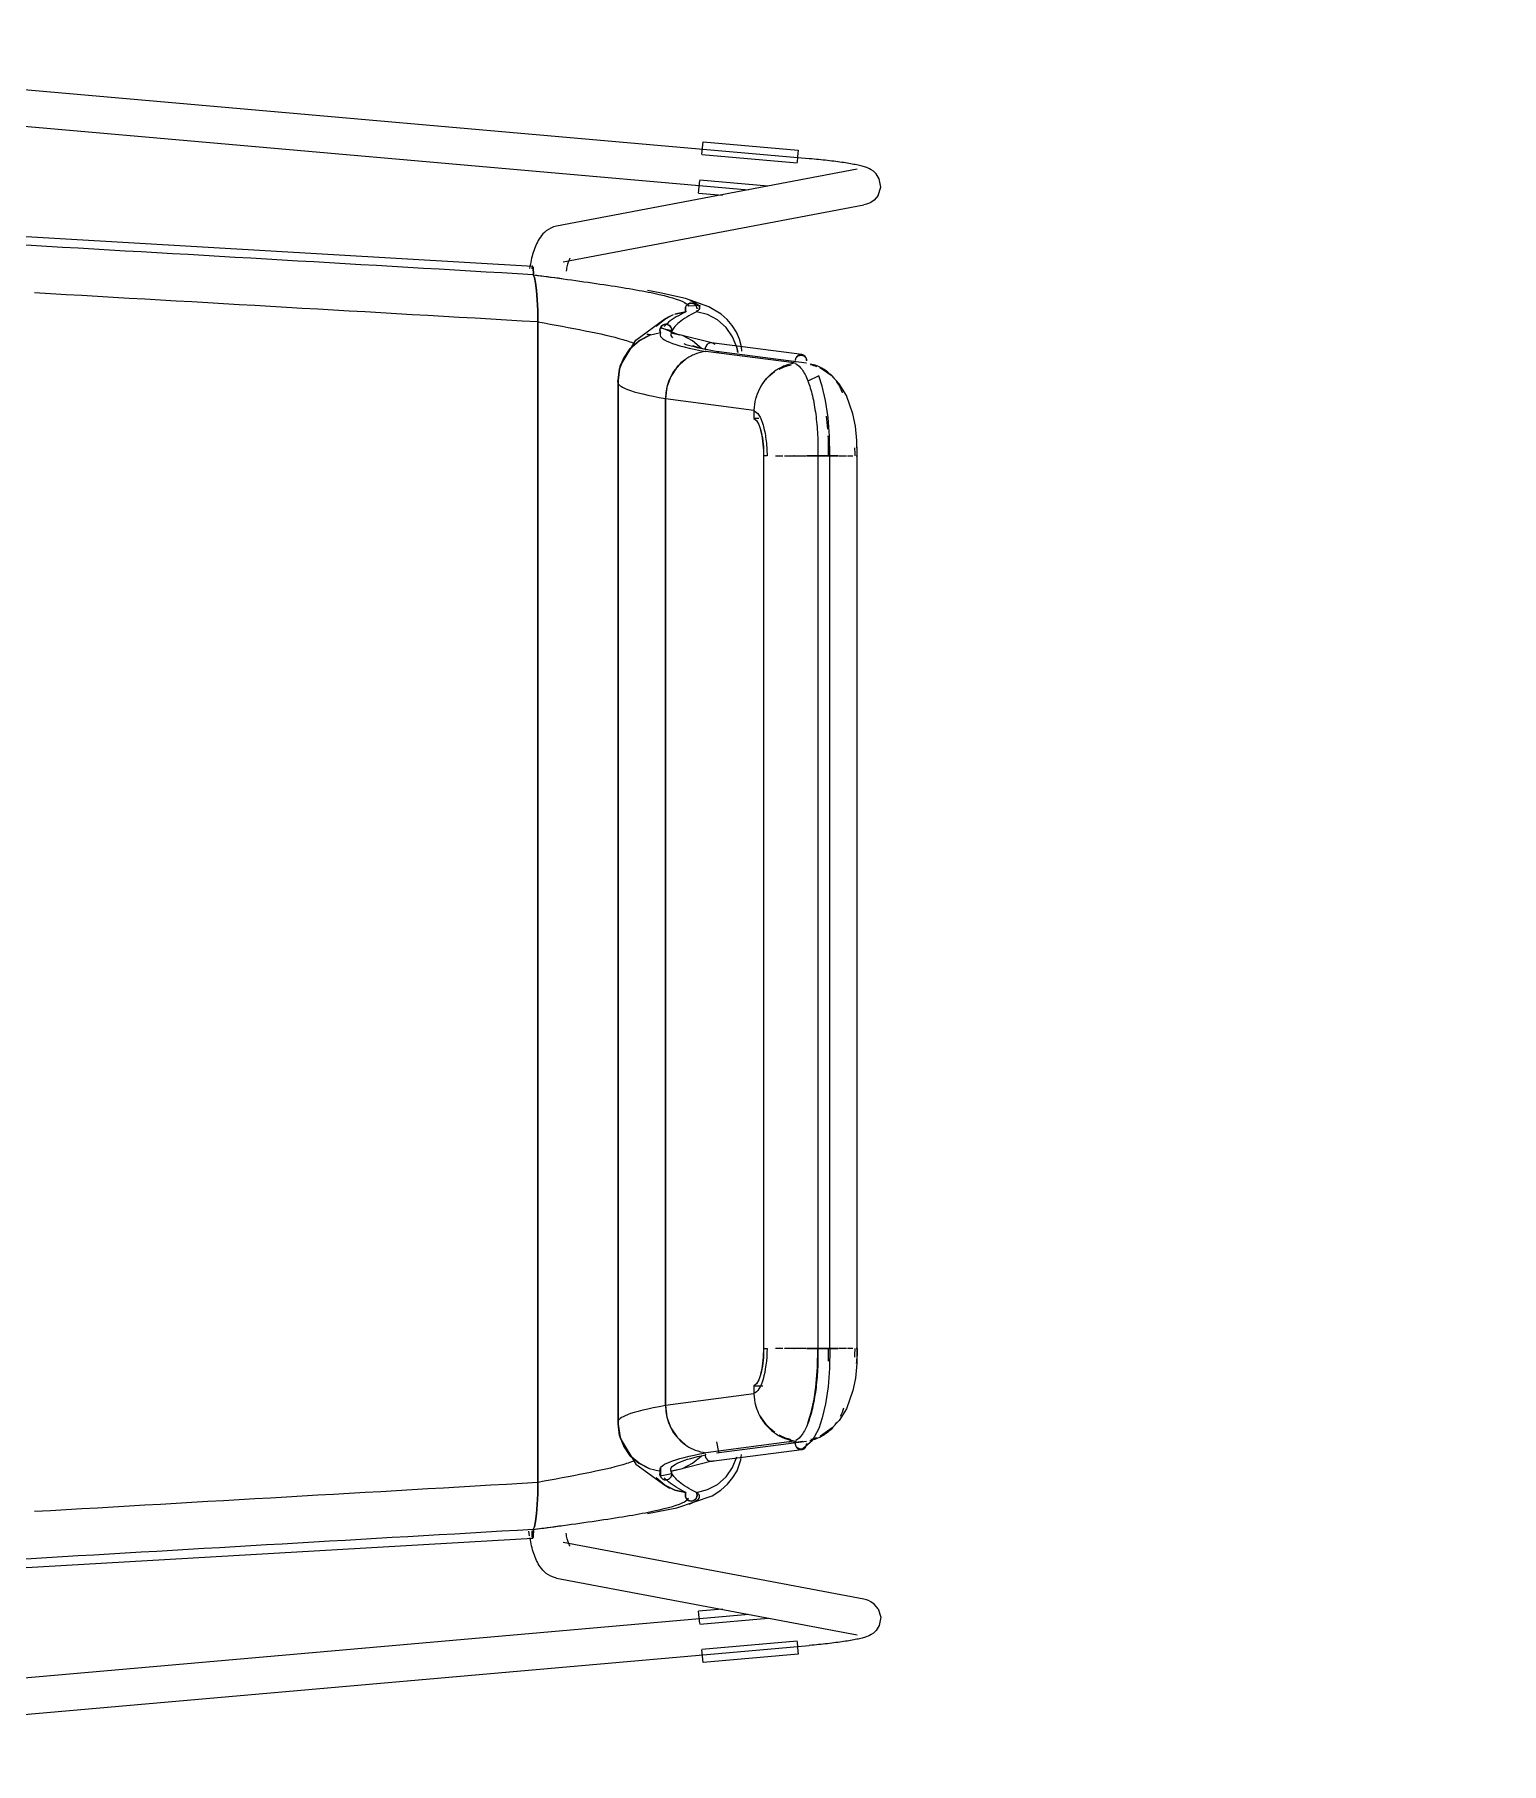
# Model space of a CAD drawing. Header units: millimetres. Extents: x 155927 to 326028, y -36033 to 97293.
# Drawn here: x 218418 to 218903, y 12021 to 12592 of the extents above; entities that cross this region are included whole.
import ezdxf

# ---------------------------------------------------------------- set-up
doc = ezdxf.new("R2010")
doc.units = ezdxf.units.MM
doc.header["$MEASUREMENT"] = 0
doc.layers.add('A-DOOR', color=4, linetype='CONTINUOUS', lineweight=9)
doc.layers.add('I-FURN', color=8, linetype='CONTINUOUS', lineweight=9)

msp = doc.modelspace()

# ---------------------------------------------------------------- linework, layer by layer
at = {"layer": 'A-DOOR'}
msp.add_arc((219907.33, 13505.61), 1010, 180, 270, dxfattribs=at)
at = {"layer": 'I-FURN'}
for p, q in [((218673.89, 12550.76), (218230.57, 12589.71)), ((218229.52, 12577.75), (218653.86, 12540.47)), ((218638.51, 12552.23), (218638.69, 12554.29)), ((218638.69, 12554.29), (218638.87, 12556.33)), ((218638.87, 12556.33), (218670.28, 12553.57)), ((218638.5, 12552.1), (218669.91, 12549.34)), ((218670.1, 12551.53), (218669.92, 12549.47)), ((218670.28, 12553.57), (218670.1, 12551.53)), ((218674.05, 12550.75), (218673.89, 12550.76)), ((218674.8, 12550.68), (218674.05, 12550.75)), ((218675.55, 12550.61), (218674.8, 12550.68)), ((218676.3, 12550.54), (218675.55, 12550.61)), ((218677.04, 12550.46), (218676.3, 12550.54)), ((218677.78, 12550.39), (218677.04, 12550.46)), ((218678.51, 12550.31), (218677.78, 12550.39)), ((218679.24, 12550.23), (218678.51, 12550.31)), ((218679.96, 12550.15), (218679.24, 12550.23)), ((218680.67, 12550.06), (218679.96, 12550.15)), ((218681.36, 12549.98), (218680.67, 12550.06)), ((218682.05, 12549.89), (218681.36, 12549.98)), ((218682.73, 12549.81), (218682.05, 12549.89)), ((218683.39, 12549.72), (218682.73, 12549.81)), ((218684.04, 12549.63), (218683.39, 12549.72)), ((218684.67, 12549.54), (218684.04, 12549.63)), ((218685.29, 12549.45), (218684.67, 12549.54)), ((218685.9, 12549.36), (218685.29, 12549.45)), ((218686.48, 12549.27), (218685.9, 12549.36)), ((218687.05, 12549.17), (218686.48, 12549.27)), ((218687.6, 12549.08), (218687.05, 12549.17)), ((218688.14, 12548.99), (218687.6, 12549.08)), ((218688.65, 12548.89), (218688.14, 12548.99)), ((218689.15, 12548.8), (218688.65, 12548.89)), ((218689.62, 12548.7), (218689.15, 12548.8)), ((218690.08, 12548.61), (218689.62, 12548.7)), ((218690.53, 12548.51), (218690.08, 12548.61)), ((218690.95, 12548.41), (218690.53, 12548.51)), ((218691.37, 12548.3), (218690.95, 12548.41)), ((218691.77, 12548.2), (218691.37, 12548.3)), ((218689.74, 12547.28), (218590.45, 12528.47)), ((218637.56, 12541.47), (218637.75, 12543.53)), ((218660.24, 12541.68), (218637.76, 12543.65)), ((218692.16, 12548.08), (218691.77, 12548.2)), ((218692.56, 12547.96), (218692.16, 12548.08)), ((218692.96, 12547.81), (218692.56, 12547.96)), ((218693.39, 12547.65), (218692.96, 12547.81)), ((218693.87, 12547.43), (218693.39, 12547.65)), ((218694.43, 12547.13), (218693.87, 12547.43)), ((218695.13, 12546.65), (218694.43, 12547.13)), ((218696.04, 12545.79), (218695.13, 12546.65)), ((218697.08, 12544.14), (218696.04, 12545.79)), ((218697.56, 12541.38), (218697.08, 12544.14)), ((218637.38, 12539.42), (218637.56, 12541.47)), ((218637.38, 12539.42), (218645.28, 12538.73)), ((218695.41, 12537.05), (218694.33, 12536.3)), ((218696.73, 12538.63), (218695.41, 12537.05)), ((218696.73, 12538.63), (218697.56, 12541.38)), ((218250.69, 12534.56), (218582.6, 12515.28)), ((218592.68, 12516.68), (218691.97, 12535.49)), ((218692.39, 12535.58), (218691.97, 12535.49)), ((218692.9, 12535.71), (218692.39, 12535.58)), ((218693.52, 12535.93), (218692.9, 12535.71)), ((218694.33, 12536.3), (218693.52, 12535.93)), ((218585.97, 12525.89), (218585.52, 12525.36)), ((218586.49, 12526.41), (218585.97, 12525.89)), ((218587.09, 12526.92), (218586.49, 12526.41)), ((218587.77, 12527.41), (218587.09, 12526.92)), ((218588.56, 12527.84), (218587.77, 12527.41)), ((218589.46, 12528.21), (218588.56, 12527.84)), ((218590.45, 12528.47), (218589.46, 12528.21)), ((218582.76, 12519.76), (218582.58, 12519.14)), ((218582.96, 12520.36), (218582.76, 12519.76)), ((218583.16, 12520.95), (218582.96, 12520.36)), ((218583.38, 12521.54), (218583.16, 12520.95)), ((218583.62, 12522.11), (218583.38, 12521.54)), ((218583.87, 12522.67), (218583.62, 12522.11)), ((218584.14, 12523.22), (218583.87, 12522.67)), ((218584.43, 12523.75), (218584.14, 12523.22)), ((218584.76, 12524.29), (218584.43, 12523.75)), ((218585.12, 12524.83), (218584.76, 12524.29)), ((218585.52, 12525.36), (218585.12, 12524.83)), ((218581.69, 12515.17), (218581.57, 12514.47)), ((218581.82, 12515.86), (218581.69, 12515.17)), ((218581.95, 12516.54), (218581.82, 12515.86)), ((218582.09, 12517.21), (218581.95, 12516.54)), ((218582.25, 12517.87), (218582.09, 12517.21)), ((218582.41, 12518.51), (218582.25, 12517.87)), ((218582.58, 12519.14), (218582.41, 12518.51)), ((218582.45, 12514.74), (218582.42, 12514.36)), ((218582.42, 12514.36), (218582.45, 12514.74)), ((218582.5, 12515.03), (218582.45, 12514.74)), ((218582.45, 12514.74), (218582.5, 12515.03)), ((218582.55, 12515.21), (218582.6, 12515.28)), ((218582.6, 12515.27), (218582.55, 12515.21)), ((218582.75, 12514.71), (218582.7, 12515.01)), ((218582.7, 12515.01), (218582.75, 12514.71)), ((218582.78, 12514.32), (218582.75, 12514.71)), ((218582.75, 12514.71), (218582.78, 12514.33)), ((218582.78, 12514.33), (218582.8, 12513.87)), ((218582.8, 12513.87), (218582.78, 12514.32)), ((218593.71, 12514.13), (218593.61, 12513.63)), ((218593.81, 12514.6), (218593.71, 12514.13)), ((218593.91, 12515.04), (218593.81, 12514.6)), ((218594.02, 12515.46), (218593.91, 12515.04)), ((218594.12, 12515.86), (218594.02, 12515.46)), ((218594.23, 12516.22), (218594.12, 12515.86)), ((218594.34, 12516.56), (218594.23, 12516.22)), ((218594.45, 12516.86), (218594.34, 12516.56)), ((218594.55, 12517.13), (218594.45, 12516.86)), ((218594.64, 12517.36), (218594.55, 12517.13)), ((218594.73, 12517.56), (218594.64, 12517.36)), ((218594.8, 12517.71), (218594.73, 12517.56)), ((218594.85, 12517.8), (218594.8, 12517.71)), ((218594.89, 12517.87), (218594.85, 12517.8)), ((218594.91, 12517.9), (218594.89, 12517.87)), ((218582.79, 12512.41), (218582.81, 12512.88)), ((218582.81, 12512.88), (218582.79, 12512.41)), ((218582.79, 12512.41), (218583.19, 12511.51)), ((218583.19, 12511.51), (218582.79, 12512.41)), ((218582.81, 12513.38), (218582.8, 12513.87)), ((218582.8, 12513.87), (218582.81, 12513.38)), ((218582.81, 12512.88), (218582.81, 12513.38)), ((218582.81, 12513.38), (218582.81, 12512.88)), ((218583.19, 12511.51), (218583.55, 12509.77)), ((218583.56, 12509.76), (218583.19, 12511.51)), ((218583.55, 12509.76), (218583.86, 12507.3)), ((218583.87, 12507.26), (218583.56, 12509.76)), ((218583.87, 12507.27), (218584.1, 12504.21)), ((218584.11, 12504.16), (218583.87, 12507.26)), ((218584.11, 12504.16), (218584.26, 12500.69)), ((218584.26, 12500.63), (218584.11, 12504.16)), ((218624.58, 12506.43), (218620.51, 12507.17)), ((218633.1, 12504.54), (218624.58, 12506.43)), ((218640.73, 12501.87), (218633.1, 12504.54)), ((218634.04, 12502.79), (218633.63, 12502.51)), ((218633.64, 12502.5), (218634.04, 12502.79)), ((218634.5, 12502.98), (218634.04, 12502.79)), ((218634.04, 12502.79), (218634.5, 12502.97)), ((218634.98, 12503.04), (218634.5, 12502.98)), ((218634.5, 12502.97), (218634.98, 12503.03)), ((218635.47, 12502.96), (218634.98, 12503.04)), ((218634.98, 12503.03), (218635.47, 12502.96)), ((218635.47, 12502.96), (218635.92, 12502.76)), ((218635.92, 12502.77), (218635.47, 12502.96)), ((218636.32, 12502.47), (218635.92, 12502.77)), ((218635.92, 12502.76), (218636.31, 12502.46)), ((218584.26, 12500.63), (218584.32, 12496.94)), ((218584.32, 12496.86), (218584.26, 12500.63)), ((218584.32, 12113.46), (218584.32, 12496.86)), ((218584.32, 12496.86), (218584.32, 12113.38)), ((218616.65, 12490.85), (218626.19, 12497.84)), ((218626.26, 12497.79), (218623.42, 12495.38)), ((218623.42, 12495.38), (218626.26, 12497.78)), ((218626.19, 12497.84), (218627.93, 12498.73)), ((218628.99, 12499.21), (218626.26, 12497.79)), ((218626.26, 12497.78), (218627.93, 12498.73)), ((218633.2, 12500.21), (218629.58, 12499.43)), ((218629.59, 12499.42), (218633.2, 12500.21)), ((218633.11, 12501.68), (218633.02, 12501.19)), ((218633.02, 12501.18), (218633.11, 12501.67)), ((218633.02, 12501.19), (218633.05, 12500.69)), ((218633.05, 12500.68), (218633.02, 12501.18)), ((218633.05, 12500.69), (218633.2, 12500.21)), ((218633.2, 12500.21), (218633.05, 12500.68)), ((218633.32, 12502.13), (218633.11, 12501.68)), ((218633.11, 12501.67), (218633.32, 12502.12)), ((218633.63, 12502.51), (218633.32, 12502.13)), ((218633.32, 12502.12), (218633.64, 12502.5)), ((218637.93, 12502.23), (218634.08, 12502.04)), ((218636.31, 12502.46), (218636.62, 12502.08)), ((218636.62, 12502.08), (218636.32, 12502.47)), ((218636.62, 12502.08), (218636.82, 12501.62)), ((218636.82, 12501.62), (218636.62, 12502.08)), ((218636.85, 12500.63), (218636.68, 12500.16)), ((218636.69, 12500.16), (218636.85, 12500.63)), ((218640.32, 12499.26), (218636.69, 12500.16)), ((218636.82, 12501.62), (218636.89, 12501.13)), ((218636.89, 12501.13), (218636.82, 12501.62)), ((218637.61, 12501.07), (218637.93, 12502.23)), ((218643.64, 12497.52), (218640.32, 12499.26)), ((218644.84, 12499.36), (218640.73, 12501.87)), ((218646.46, 12495.04), (218643.64, 12497.52)), ((218646.8, 12497.63), (218644.84, 12499.36)), ((218648.49, 12495.65), (218646.8, 12497.63)), ((218621.1, 12492.31), (218617.7, 12490.56)), ((218617.71, 12490.55), (218621.1, 12492.3)), ((218624.81, 12493.2), (218621.1, 12492.31)), ((218624.61, 12494.17), (218624.69, 12494.66)), ((218624.69, 12494.66), (218624.61, 12494.17)), ((218624.65, 12493.67), (218624.61, 12494.17)), ((218624.61, 12494.17), (218624.65, 12493.67)), ((218624.81, 12493.2), (218624.65, 12493.67)), ((218624.65, 12493.67), (218624.81, 12493.2)), ((218624.69, 12494.66), (218624.9, 12495.11)), ((218624.89, 12495.11), (218624.69, 12494.66)), ((218628.6, 12493.88), (218624.71, 12494.72)), ((218630.16, 12492.84), (218624.84, 12495.01)), ((218625.21, 12495.49), (218624.89, 12495.11)), ((218624.9, 12495.11), (218625.21, 12495.49)), ((218625.61, 12495.79), (218625.21, 12495.49)), ((218625.21, 12495.49), (218625.61, 12495.78)), ((218626.07, 12495.98), (218625.61, 12495.79)), ((218625.61, 12495.78), (218626.07, 12495.97)), ((218626.07, 12495.97), (218626.56, 12496.04)), ((218626.56, 12496.04), (218626.07, 12495.98)), ((218626.56, 12496.04), (218627.05, 12495.97)), ((218627.05, 12495.98), (218626.56, 12496.04)), ((218627.52, 12495.79), (218627.05, 12495.98)), ((218627.05, 12495.97), (218627.51, 12495.78)), ((218627.51, 12495.78), (218627.92, 12495.49)), ((218627.92, 12495.49), (218627.52, 12495.79)), ((218627.92, 12495.49), (218628.23, 12495.11)), ((218628.23, 12495.11), (218627.92, 12495.49)), ((218628.23, 12495.11), (218628.43, 12494.66)), ((218628.43, 12494.66), (218628.23, 12495.11)), ((218628.48, 12493.67), (218628.31, 12493.2)), ((218628.31, 12493.2), (218631.09, 12492.62)), ((218628.32, 12493.2), (218628.48, 12493.67)), ((218632.03, 12492.31), (218628.32, 12493.2)), ((218628.43, 12494.66), (218628.51, 12494.17)), ((218628.52, 12494.17), (218628.43, 12494.66)), ((218628.51, 12494.17), (218628.48, 12493.67)), ((218628.48, 12493.67), (218628.52, 12494.17)), ((218641.78, 12489.88), (218630.16, 12492.84)), ((218635.43, 12490.56), (218632.03, 12492.31)), ((218648.64, 12491.95), (218646.46, 12495.04)), ((218649.86, 12493.45), (218648.49, 12495.65)), ((218650.04, 12488.44), (218648.64, 12491.95)), ((218650.89, 12491.08), (218649.86, 12493.45)), ((218611.53, 12482.2), (218616.65, 12490.85)), ((218614.83, 12488.05), (218612.66, 12484.91)), ((218612.66, 12484.91), (218614.83, 12488.04)), ((218617.7, 12490.56), (218614.83, 12488.05)), ((218614.83, 12488.04), (218617.71, 12490.55)), ((218635.39, 12489.05), (218637.83, 12488.29)), ((218638.3, 12488.05), (218635.43, 12490.56)), ((218637.83, 12488.29), (218644.12, 12486.92)), ((218639.68, 12488.52), (218639.6, 12488.03)), ((218639.6, 12488.03), (218639.64, 12487.53)), ((218639.87, 12488.97), (218639.68, 12488.52)), ((218668.98, 12483.28), (218639.79, 12487.06)), ((218640.17, 12489.35), (218639.87, 12488.97)), ((218640.56, 12489.65), (218640.17, 12489.35)), ((218641, 12489.84), (218640.56, 12489.65)), ((218641.47, 12489.91), (218641, 12489.84)), ((218641.94, 12489.84), (218641.47, 12489.91)), ((218671.48, 12486.04), (218641.7, 12489.89)), ((218642.38, 12489.65), (218641.94, 12489.84)), ((218642.76, 12489.36), (218642.38, 12489.65)), ((218673.04, 12483.2), (218643.34, 12487.04)), ((218650.03, 12488.43), (218650.4, 12486.69)), ((218650.4, 12486.7), (218650.04, 12488.44)), ((218651.55, 12488.58), (218650.89, 12491.08)), ((218651.7, 12487.16), (218651.55, 12488.58)), ((218610.67, 12477.01), (218611.46, 12482.05)), ((218610.82, 12477.55), (218611.3, 12481.34)), ((218611.29, 12481.34), (218610.82, 12477.55)), ((218612.66, 12484.91), (218611.29, 12481.34)), ((218611.3, 12481.34), (218612.66, 12484.91)), ((218611.46, 12482.05), (218612.83, 12485.23)), ((218630.29, 12481.94), (218628.21, 12478.83)), ((218633.03, 12484.43), (218630.29, 12481.94)), ((218668.98, 12483.72), (218667.07, 12483.97)), ((218677.67, 12481.55), (218677.47, 12481.65)), ((218681.56, 12478.88), (218677.67, 12481.55)), ((218610.67, 12477.01), (218610.67, 12172.21)), ((218610.82, 12132.77), (218610.82, 12477.55)), ((218610.82, 12477.55), (218610.82, 12132.77)), ((218626.89, 12475.28), (218626.42, 12471.51)), ((218628.21, 12478.83), (218626.89, 12475.28)), ((218677.06, 12479.01), (218673.52, 12477.25)), ((218678.22, 12475.56), (218677.06, 12479.01)), ((218679.32, 12470.87), (218678.22, 12475.56)), ((218683.86, 12476.4), (218681.56, 12478.88)), ((218686.25, 12472.52), (218683.86, 12476.4)), ((218626.42, 12471.51), (218655.69, 12467.65)), ((218626.42, 12138.8), (218626.42, 12471.51)), ((218626.42, 12471.51), (218626.42, 12138.8)), ((218680.17, 12465.25), (218679.32, 12470.87)), ((218688.38, 12466.47), (218686.25, 12472.52)), ((218655.69, 12467.65), (218655.63, 12464.94)), ((218657.29, 12464.94), (218655.63, 12464.94)), ((218655.63, 12464.94), (218656.49, 12464.3)), ((218656.49, 12464.3), (218657.28, 12462.95)), ((218657.28, 12462.95), (218657.95, 12460.96)), ((218680.65, 12459.13), (218680.17, 12465.25)), ((218689.17, 12462.44), (218688.38, 12466.47)), ((218657.95, 12460.96), (218658.46, 12458.47)), ((218658.46, 12458.47), (218658.78, 12455.62)), ((218680.75, 12452.58), (218680.65, 12459.13)), ((218689.67, 12457.61), (218689.17, 12462.44)), ((218689.78, 12452.58), (218689.67, 12457.61)), ((218658.78, 12455.62), (218658.88, 12452.58)), ((218658.88, 12452.58), (218658.88, 12157.73)), ((218658.94, 12157.73), (218658.94, 12452.58)), ((218662.8, 12452.58), (218665.26, 12452.58)), ((218665.78, 12452.58), (218668.87, 12452.58)), ((218668.97, 12452.58), (218668.89, 12452.58)), ((218668.96, 12452.58), (218672.81, 12452.58)), ((218676.81, 12452.58), (218673, 12452.58)), ((218673, 12452.58), (218676.81, 12452.58)), ((218676.78, 12452.58), (218676.78, 12157.73)), ((218676.9, 12452.58), (218680.75, 12452.58)), ((218677.12, 12452.58), (218676.9, 12452.58)), ((218677.45, 12452.58), (218677.12, 12452.58)), ((218677.87, 12452.58), (218677.45, 12452.58)), ((218678.34, 12452.58), (218677.87, 12452.58)), ((218678.84, 12452.58), (218678.34, 12452.58)), ((218679.33, 12452.58), (218678.84, 12452.58)), ((218679.79, 12452.58), (218679.33, 12452.58)), ((218680.18, 12452.58), (218679.79, 12452.58)), ((218680.48, 12452.58), (218680.18, 12452.58)), ((218680.68, 12452.58), (218680.48, 12452.58)), ((218683.53, 12452.58), (218680.5, 12452.58)), ((218680.5, 12452.58), (218683.52, 12452.58)), ((218680.75, 12452.58), (218680.68, 12452.58)), ((218680.75, 12157.73), (218680.75, 12452.58)), ((218683.69, 12452.58), (218686.26, 12452.58)), ((218686.54, 12452.58), (218688.29, 12452.58)), ((218689.48, 12452.58), (218689.77, 12452.58)), ((218689.78, 12452.58), (218689.61, 12452.58)), ((218689.78, 12157.73), (218689.78, 12452.58)), ((218610.67, 12172.21), (218610.67, 12133.3)), ((218658.78, 12154.69), (218658.46, 12151.84)), ((218658.88, 12157.73), (218658.78, 12154.69)), ((218665.26, 12157.73), (218662.8, 12157.73)), ((218668.87, 12157.73), (218665.78, 12157.73)), ((218668.89, 12157.73), (218668.97, 12157.73)), ((218672.81, 12157.73), (218668.96, 12157.73)), ((218673, 12157.73), (218676.81, 12157.73)), ((218676.81, 12157.73), (218673, 12157.73)), ((218676.71, 12151.51), (218676.78, 12157.73)), ((218680.75, 12157.73), (218676.79, 12157.73)), ((218676.79, 12157.73), (218676.9, 12157.73)), ((218676.9, 12157.73), (218677.12, 12157.73)), ((218677.12, 12157.73), (218677.45, 12157.73)), ((218677.45, 12157.73), (218677.87, 12157.73)), ((218677.87, 12157.73), (218678.34, 12157.73)), ((218678.34, 12157.73), (218678.84, 12157.73)), ((218678.84, 12157.73), (218679.33, 12157.73)), ((218679.33, 12157.73), (218679.79, 12157.73)), ((218679.79, 12157.73), (218680.18, 12157.73)), ((218680.18, 12157.73), (218680.48, 12157.73)), ((218680.48, 12157.73), (218680.68, 12157.73)), ((218680.5, 12157.73), (218683.53, 12157.73)), ((218683.52, 12157.73), (218680.5, 12157.73)), ((218680.75, 12157.73), (218680.65, 12151.19)), ((218680.68, 12157.73), (218680.75, 12157.73)), ((218686.26, 12157.73), (218683.69, 12157.73)), ((218688.29, 12157.73), (218686.54, 12157.73)), ((218689.77, 12157.73), (218689.48, 12157.73)), ((218689.61, 12157.73), (218689.78, 12157.73)), ((218689.78, 12157.73), (218689.67, 12152.7)), ((218657.95, 12149.35), (218657.28, 12147.37)), ((218658.46, 12151.84), (218657.95, 12149.35)), ((218676.17, 12144.94), (218676.71, 12151.51)), ((218680.65, 12151.19), (218680.17, 12145.07)), ((218689.67, 12152.7), (218689.17, 12147.88)), ((218656.49, 12146.02), (218655.63, 12145.38)), ((218655.63, 12145.38), (218658.63, 12145.38)), ((218655.63, 12145.38), (218655.69, 12142.66)), ((218657.28, 12147.37), (218656.49, 12146.02)), ((218675.58, 12140.93), (218676.17, 12144.94)), ((218680.17, 12145.07), (218679.32, 12139.45)), ((218688.38, 12143.84), (218686.25, 12137.8)), ((218689.17, 12147.88), (218688.38, 12143.84)), ((218655.69, 12142.66), (218626.42, 12138.8)), ((218626.42, 12138.8), (218626.89, 12135.03)), ((218674.61, 12136.5), (218675.58, 12140.93)), ((218679.32, 12139.45), (218678.22, 12134.76)), ((218686.25, 12137.8), (218683.86, 12133.91)), ((218610.67, 12133.3), (218611.46, 12128.27)), ((218611.3, 12128.98), (218610.82, 12132.77)), ((218610.82, 12132.77), (218611.29, 12128.97)), ((218626.89, 12135.03), (218628.21, 12131.49)), ((218628.21, 12131.49), (218630.29, 12128.37)), ((218673.52, 12133.06), (218674.61, 12136.5)), ((218677.06, 12131.3), (218674.88, 12127.18)), ((218678.22, 12134.76), (218677.06, 12131.3)), ((218681.56, 12131.44), (218677.67, 12128.76)), ((218683.86, 12133.91), (218681.56, 12131.44)), ((218611.29, 12128.97), (218612.66, 12125.4)), ((218612.66, 12125.41), (218611.3, 12128.98)), ((218611.46, 12128.27), (218612.83, 12125.09)), ((218611.53, 12128.11), (218616.65, 12119.46)), ((218630.29, 12128.37), (218633.03, 12125.88)), ((218668.98, 12127.03), (218639.79, 12123.25)), ((218643.34, 12123.27), (218673.04, 12127.12)), ((218644.12, 12123.4), (218643.43, 12126.89)), ((218671.84, 12126.97), (218667.07, 12126.35)), ((218674.88, 12127.18), (218671.97, 12124.64)), ((218677.67, 12128.76), (218677.47, 12128.66)), ((218614.83, 12122.27), (218612.66, 12125.41)), ((218612.66, 12125.4), (218614.83, 12122.27)), ((218617.71, 12119.76), (218614.83, 12122.27)), ((218614.83, 12122.27), (218617.7, 12119.76)), ((218641.78, 12120.44), (218630.16, 12117.47)), ((218635.43, 12119.76), (218638.3, 12122.27)), ((218639.64, 12122.78), (218639.6, 12122.29)), ((218639.6, 12122.29), (218639.68, 12121.8)), ((218639.68, 12121.8), (218639.87, 12121.34)), ((218639.87, 12121.34), (218640.17, 12120.96)), ((218640.17, 12120.96), (218640.56, 12120.67)), ((218640.56, 12120.67), (218641, 12120.48)), ((218641, 12120.48), (218641.47, 12120.41)), ((218641.47, 12120.41), (218641.94, 12120.48)), ((218641.7, 12120.42), (218671.48, 12124.28)), ((218641.94, 12120.48), (218642.38, 12120.66)), ((218648.64, 12118.36), (218650.04, 12121.88)), ((218650.08, 12117.29), (218651.37, 12120.89)), ((218651.37, 12120.89), (218651.6, 12122.66)), ((218616.65, 12119.46), (218626.19, 12112.48)), ((218617.7, 12119.76), (218621.1, 12118.01)), ((218621.1, 12118.01), (218617.71, 12119.76)), ((218621.1, 12118.01), (218624.81, 12117.11)), ((218626.26, 12112.54), (218623.42, 12114.93)), ((218623.42, 12114.93), (218626.26, 12112.53)), ((218624.61, 12116.15), (218624.65, 12116.65)), ((218624.65, 12116.64), (218624.61, 12116.15)), ((218624.69, 12115.66), (218624.61, 12116.15)), ((218624.61, 12116.15), (218624.69, 12115.65)), ((218624.65, 12116.65), (218624.81, 12117.12)), ((218624.81, 12117.11), (218624.65, 12116.64)), ((218624.9, 12115.21), (218624.69, 12115.66)), ((218624.69, 12115.65), (218624.89, 12115.2)), ((218624.71, 12115.6), (218628.6, 12116.44)), ((218624.79, 12118.18), (218624.84, 12115.3)), ((218624.89, 12115.2), (218625.21, 12114.82)), ((218625.21, 12114.82), (218624.9, 12115.21)), ((218625.61, 12114.53), (218625.21, 12114.82)), ((218625.21, 12114.82), (218625.61, 12114.53)), ((218626.07, 12114.34), (218625.61, 12114.53)), ((218625.61, 12114.53), (218626.07, 12114.34)), ((218626.56, 12114.28), (218626.07, 12114.34)), ((218626.07, 12114.34), (218626.56, 12114.27)), ((218627.05, 12114.34), (218626.56, 12114.28)), ((218626.56, 12114.27), (218627.05, 12114.34)), ((218627.51, 12114.53), (218627.05, 12114.34)), ((218627.05, 12114.34), (218627.52, 12114.53)), ((218627.92, 12114.82), (218627.51, 12114.53)), ((218627.52, 12114.53), (218627.92, 12114.82)), ((218628.23, 12115.21), (218627.92, 12114.82)), ((218627.92, 12114.82), (218628.23, 12115.2)), ((218628.43, 12115.66), (218628.23, 12115.21)), ((218628.23, 12115.2), (218628.43, 12115.65)), ((218630.16, 12117.47), (218628.3, 12117.15)), ((218631.09, 12117.69), (218628.31, 12117.12)), ((218628.31, 12117.12), (218628.48, 12116.65)), ((218628.32, 12117.11), (218632.03, 12118.01)), ((218628.48, 12116.64), (218628.32, 12117.11)), ((218628.51, 12116.15), (218628.43, 12115.66)), ((218628.43, 12115.65), (218628.52, 12116.15)), ((218628.48, 12116.65), (218628.51, 12116.15)), ((218628.52, 12116.15), (218628.48, 12116.64)), ((218632.03, 12118.01), (218635.43, 12119.76)), ((218643.64, 12112.8), (218646.46, 12115.28)), ((218646.46, 12115.28), (218648.64, 12118.36)), ((218646.96, 12112.85), (218648.74, 12115.02)), ((218648.74, 12115.02), (218650.08, 12117.29)), ((218584.11, 12106.15), (218584.26, 12109.69)), ((218584.26, 12109.63), (218584.11, 12106.15)), ((218584.26, 12109.69), (218584.32, 12113.46)), ((218584.32, 12113.38), (218584.26, 12109.69)), ((218626.19, 12112.48), (218627.93, 12111.59)), ((218629.59, 12110.9), (218626.26, 12112.54)), ((218626.26, 12112.53), (218629.58, 12110.89)), ((218629.58, 12110.89), (218633.2, 12110.1)), ((218633.2, 12110.1), (218629.59, 12110.9)), ((218630.18, 12105.05), (218641.89, 12109.04)), ((218633.02, 12109.13), (218633.05, 12109.63)), ((218633.05, 12109.63), (218633.02, 12109.13)), ((218633.11, 12108.64), (218633.02, 12109.13)), ((218633.02, 12109.13), (218633.11, 12108.64)), ((218633.05, 12109.63), (218633.2, 12110.1)), ((218633.2, 12110.1), (218633.05, 12109.63)), ((218633.32, 12108.19), (218633.11, 12108.64)), ((218633.11, 12108.64), (218633.32, 12108.19)), ((218636.82, 12108.69), (218636.62, 12108.24)), ((218636.62, 12108.24), (218636.82, 12108.69)), ((218636.68, 12110.16), (218636.85, 12109.69)), ((218636.69, 12110.16), (218640.32, 12111.06)), ((218636.85, 12109.68), (218636.69, 12110.16)), ((218636.89, 12109.19), (218636.82, 12108.69)), ((218636.82, 12108.69), (218636.89, 12109.19)), ((218636.85, 12109.69), (218636.89, 12109.19)), ((218636.89, 12109.19), (218636.85, 12109.68)), ((218640.32, 12111.06), (218643.64, 12112.8)), ((218641.89, 12109.04), (218644.72, 12110.86)), ((218644.72, 12110.86), (218646.96, 12112.85)), ((218583.86, 12103.02), (218583.55, 12100.56)), ((218583.56, 12100.56), (218583.87, 12103.05)), ((218583.87, 12103.05), (218584.11, 12106.15)), ((218584.1, 12106.11), (218583.87, 12103.05)), ((218620.51, 12103.15), (218630.18, 12105.05)), ((218633.64, 12107.81), (218633.32, 12108.19)), ((218633.32, 12108.19), (218633.63, 12107.81)), ((218633.63, 12107.81), (218634.04, 12107.52)), ((218634.04, 12107.52), (218633.64, 12107.81)), ((218634.5, 12107.34), (218634.04, 12107.52)), ((218634.04, 12107.52), (218634.5, 12107.34)), ((218634.98, 12107.28), (218634.5, 12107.34)), ((218634.5, 12107.34), (218634.98, 12107.28)), ((218635.47, 12107.36), (218634.98, 12107.28)), ((218634.98, 12107.28), (218635.47, 12107.35)), ((218635.92, 12107.55), (218635.47, 12107.36)), ((218635.47, 12107.35), (218635.92, 12107.55)), ((218636.31, 12107.85), (218635.92, 12107.55)), ((218635.92, 12107.55), (218636.32, 12107.85)), ((218636.62, 12108.24), (218636.31, 12107.85)), ((218636.32, 12107.85), (218636.62, 12108.24)), ((218581.47, 12096.56), (218581.37, 12097.29)), ((218582.38, 12096.9), (218582.39, 12097.4)), ((218582.39, 12097.4), (218582.39, 12096.9)), ((218583.19, 12098.81), (218582.79, 12097.91)), ((218582.79, 12097.91), (218583.19, 12098.81)), ((218582.81, 12097.44), (218582.79, 12097.91)), ((218582.79, 12097.91), (218582.81, 12097.44)), ((218582.81, 12096.94), (218582.81, 12097.44)), ((218582.81, 12097.44), (218582.81, 12096.94)), ((218583.19, 12098.81), (218583.56, 12100.56)), ((218583.55, 12100.55), (218583.19, 12098.81)), ((218250.69, 12075.75), (218582.6, 12095.04)), ((218581.57, 12095.85), (218581.47, 12096.56)), ((218581.82, 12094.45), (218581.69, 12095.15)), ((218581.95, 12093.77), (218581.82, 12094.45)), ((218582.09, 12093.1), (218581.95, 12093.77)), ((218582.25, 12092.45), (218582.09, 12093.1)), ((218582.41, 12091.8), (218582.25, 12092.45)), ((218582.39, 12096.41), (218582.38, 12096.9)), ((218582.39, 12096.9), (218582.39, 12096.41)), ((218582.39, 12096.41), (218582.42, 12095.96)), ((218582.42, 12095.96), (218582.39, 12096.41)), ((218582.58, 12091.17), (218582.41, 12091.8)), ((218582.42, 12095.96), (218582.45, 12095.58)), ((218582.45, 12095.58), (218582.42, 12095.96)), ((218582.45, 12095.58), (218582.5, 12095.29)), ((218582.5, 12095.29), (218582.45, 12095.58)), ((218582.5, 12095.29), (218582.55, 12095.11)), ((218582.55, 12095.1), (218582.5, 12095.29)), ((218582.55, 12095.11), (218582.6, 12095.04)), ((218582.6, 12095.04), (218582.55, 12095.1)), ((218582.6, 12095.04), (218582.65, 12095.12)), ((218582.65, 12095.11), (218582.6, 12095.04)), ((218582.65, 12095.12), (218582.7, 12095.31)), ((218582.7, 12095.3), (218582.65, 12095.11)), ((218582.7, 12095.31), (218582.75, 12095.61)), ((218582.75, 12095.6), (218582.7, 12095.3)), ((218582.75, 12095.61), (218582.78, 12095.99)), ((218582.78, 12095.99), (218582.75, 12095.6)), ((218582.78, 12095.99), (218582.8, 12096.45)), ((218582.8, 12096.44), (218582.78, 12095.99)), ((218582.8, 12096.45), (218582.81, 12096.94)), ((218582.81, 12096.94), (218582.8, 12096.44)), ((218691.97, 12074.83), (218592.68, 12093.64)), ((218593.71, 12096.19), (218593.61, 12096.68)), ((218593.81, 12095.72), (218593.71, 12096.19)), ((218593.91, 12095.27), (218593.81, 12095.72)), ((218594.02, 12094.85), (218593.91, 12095.27)), ((218594.12, 12094.46), (218594.02, 12094.85)), ((218594.23, 12094.09), (218594.12, 12094.46)), ((218594.34, 12093.76), (218594.23, 12094.09)), ((218594.45, 12093.45), (218594.34, 12093.76)), ((218594.55, 12093.18), (218594.45, 12093.45)), ((218594.64, 12092.95), (218594.55, 12093.18)), ((218594.73, 12092.76), (218594.64, 12092.95)), ((218594.8, 12092.6), (218594.73, 12092.76)), ((218594.85, 12092.52), (218594.8, 12092.6)), ((218594.89, 12092.44), (218594.85, 12092.52)), ((218594.91, 12092.42), (218594.89, 12092.44)), ((218582.76, 12090.56), (218582.58, 12091.17)), ((218582.96, 12089.95), (218582.76, 12090.56)), ((218583.16, 12089.36), (218582.96, 12089.95)), ((218583.38, 12088.78), (218583.16, 12089.36)), ((218583.62, 12088.21), (218583.38, 12088.78)), ((218583.87, 12087.65), (218583.62, 12088.21)), ((218584.14, 12087.1), (218583.87, 12087.65)), ((218584.43, 12086.56), (218584.14, 12087.1)), ((218584.76, 12086.02), (218584.43, 12086.56)), ((218585.12, 12085.49), (218584.76, 12086.02)), ((218585.52, 12084.95), (218585.12, 12085.49)), ((218585.97, 12084.42), (218585.52, 12084.95)), ((218586.49, 12083.9), (218585.97, 12084.42)), ((218587.09, 12083.39), (218586.49, 12083.9)), ((218587.77, 12082.91), (218587.09, 12083.39)), ((218588.56, 12082.47), (218587.77, 12082.91)), ((218589.46, 12082.11), (218588.56, 12082.47)), ((218590.45, 12081.85), (218589.46, 12082.11)), ((218590.45, 12081.85), (218689.74, 12063.04)), ((218692.39, 12074.74), (218691.97, 12074.83)), ((218692.9, 12074.6), (218692.39, 12074.74)), ((218693.52, 12074.39), (218692.9, 12074.6)), ((218694.33, 12074.01), (218693.52, 12074.39)), ((218654.02, 12069.86), (218229.52, 12032.56)), ((218645.28, 12071.59), (218637.38, 12070.89)), ((218637.56, 12068.85), (218637.38, 12070.89)), ((218637.75, 12066.78), (218637.56, 12068.85)), ((218637.76, 12066.66), (218660.36, 12068.65)), ((218695.41, 12073.27), (218694.33, 12074.01)), ((218696.73, 12071.69), (218695.41, 12073.27)), ((218696.73, 12071.69), (218697.56, 12068.94)), ((218697.56, 12068.94), (218697.08, 12066.18)), ((218693.87, 12062.89), (218693.39, 12062.67)), ((218694.43, 12063.19), (218693.87, 12062.89)), ((218695.13, 12063.67), (218694.43, 12063.19)), ((218696.04, 12064.52), (218695.13, 12063.67)), ((218697.08, 12066.18), (218696.04, 12064.52)), ((218230.57, 12020.61), (218673.89, 12059.56)), ((218669.91, 12060.97), (218638.5, 12058.21)), ((218638.69, 12056.03), (218638.51, 12058.09)), ((218669.92, 12060.85), (218670.1, 12058.78)), ((218670.1, 12058.78), (218670.28, 12056.74)), ((218674.05, 12059.57), (218673.89, 12059.56)), ((218674.8, 12059.64), (218674.05, 12059.57)), ((218675.55, 12059.71), (218674.8, 12059.64)), ((218676.3, 12059.78), (218675.55, 12059.71)), ((218677.04, 12059.85), (218676.3, 12059.78)), ((218677.78, 12059.93), (218677.04, 12059.85)), ((218678.51, 12060.01), (218677.78, 12059.93)), ((218679.24, 12060.09), (218678.51, 12060.01)), ((218679.96, 12060.17), (218679.24, 12060.09)), ((218680.67, 12060.25), (218679.96, 12060.17)), ((218681.36, 12060.34), (218680.67, 12060.25)), ((218682.05, 12060.42), (218681.36, 12060.34)), ((218682.73, 12060.51), (218682.05, 12060.42)), ((218683.39, 12060.6), (218682.73, 12060.51)), ((218684.04, 12060.69), (218683.39, 12060.6)), ((218684.67, 12060.78), (218684.04, 12060.69)), ((218685.29, 12060.87), (218684.67, 12060.78)), ((218685.9, 12060.96), (218685.29, 12060.87)), ((218686.48, 12061.05), (218685.9, 12060.96)), ((218687.05, 12061.14), (218686.48, 12061.05)), ((218687.6, 12061.23), (218687.05, 12061.14)), ((218688.14, 12061.33), (218687.6, 12061.23)), ((218688.65, 12061.42), (218688.14, 12061.33)), ((218689.15, 12061.52), (218688.65, 12061.42)), ((218689.62, 12061.61), (218689.15, 12061.52)), ((218690.08, 12061.71), (218689.62, 12061.61)), ((218690.53, 12061.81), (218690.08, 12061.71)), ((218690.95, 12061.91), (218690.53, 12061.81)), ((218691.37, 12062.01), (218690.95, 12061.91)), ((218691.77, 12062.12), (218691.37, 12062.01)), ((218692.16, 12062.23), (218691.77, 12062.12)), ((218692.56, 12062.36), (218692.16, 12062.23)), ((218692.96, 12062.5), (218692.56, 12062.36)), ((218693.39, 12062.67), (218692.96, 12062.5)), ((218638.87, 12053.98), (218638.69, 12056.03)), ((218670.28, 12056.74), (218638.87, 12053.98))]:
    msp.add_line(p, q, dxfattribs=at)
for centre, major_axis, ratio, start_param, end_param in [((218641.49, 12471.38), (0, -15.78), 0.955139, 3.495799, 3.737346), ((218641.49, 12471.38), (0, -15.78), 0.955139, 3.254129, 3.495629), ((218641.47, 12487.94), (0, -1.96), 0.955139, 2.379629, 4.923331), ((218641.49, 12471.38), (0, -15.78), 0.955139, 3.737469, 4.704147), ((218674.03, 12452.58), (15.75, 0), 0.000004, 2.669107, 2.851347), ((218685.51, 12452.58), (0, 12.4), 0.287441, 4.712389, 4.932602), ((218674.03, 12157.73), (15.75, 0), 0.000004, 3.431839, 3.614078), ((218685.51, 12157.73), (0, -12.4), 0.287441, 1.332781, 1.570796), ((218641.49, 12138.93), (0, -15.78), 0.955139, 4.720632, 5.68731), ((218641.49, 12138.93), (0, -15.78), 0.955139, 5.687432, 5.928979), ((218641.49, 12138.93), (0, -15.78), 0.955139, 5.929149, 6.170649), ((218641.47, 12122.37), (0, -1.96), 0.955139, 4.501447, 6.790779)]:
    msp.add_ellipse(centre, major_axis=major_axis, ratio=ratio, start_param=start_param, end_param=end_param, dxfattribs=at)
for points in [[(218582.79, 12512.41), (218527.55, 12515.63), (218416.96, 12522.07), (218306.19, 12528.51), (218250.79, 12531.73)], [(218582.8, 12512.39), (218585.92, 12512), (218589.08, 12511.6), (218592.2, 12511.21)], [(218418.08, 12506.52), (218473.54, 12503.33), (218528.96, 12500.13), (218584.32, 12496.94)], [(218620.35, 12492.81), (218620.82, 12492.75), (218621.28, 12492.7), (218621.75, 12492.64)], [(218624.81, 12493.2), (218624.26, 12492.18), (218626.23, 12490.13), (218634.29, 12488.08), (218639.79, 12487.06)], [(218628.31, 12493.2), (218628.02, 12492.65), (218628.17, 12492.11), (218628.74, 12491.57)], [(218632.47, 12489.66), (218634.36, 12489.01), (218637.17, 12488.35), (218640.21, 12487.69)], [(218669.49, 12483.22), (218668.25, 12483.07), (218665.88, 12482.49), (218662.54, 12480.72), (218659.7, 12478.2), (218657.51, 12475.05), (218656.09, 12471.45), (218655.73, 12468.95), (218655.69, 12467.65)], [(218663.98, 12481.23), (218665.24, 12481.93), (218666.61, 12482.33), (218667.99, 12482.67)], [(218669.49, 12483.01), (218670.21, 12482.66), (218671.62, 12481.35), (218672.88, 12478.89), (218673.45, 12477.42)], [(218674.37, 12482.75), (218675.05, 12482.59), (218675.73, 12482.39), (218676.38, 12482.14)], [(218610.82, 12477.55), (218610.72, 12477.37), (218610.67, 12477.19), (218610.67, 12477.01)], [(218655.71, 12467.41), (218656.26, 12467.28), (218657.36, 12466.33), (218658.76, 12463.01), (218659.72, 12458.21), (218659.98, 12454.48), (218660.01, 12452.58)], [(218679.54, 12465.74), (218679.72, 12464.33), (218679.88, 12462.88), (218679.99, 12461.4)], [(218658.93, 12453.42), (218658.88, 12456.2), (218658.52, 12458.75), (218658, 12460.96)], [(218680.11, 12459.18), (218680.22, 12457), (218680.25, 12454.8), (218680.21, 12452.58)], [(218689.51, 12457.18), (218689.63, 12455.71), (218689.7, 12454.16), (218689.69, 12452.58)], [(218660.01, 12157.73), (218659.95, 12153.94), (218658.99, 12146.55), (218656.82, 12143.17), (218655.71, 12142.91)], [(218658, 12149.35), (218658.54, 12151.4), (218658.83, 12154.12), (218658.92, 12156.89)], [(218676.81, 12157.73), (218676.86, 12155.39), (218676.78, 12150.73), (218676.15, 12143.88), (218675.04, 12137.73), (218673.52, 12132.66), (218671.62, 12128.96), (218670.21, 12127.65), (218669.49, 12127.3)], [(218680.21, 12157.73), (218680.24, 12156.3), (218680.23, 12154.88), (218680.2, 12153.47)], [(218689.69, 12157.73), (218689.7, 12156.02), (218689.63, 12154.34), (218689.47, 12152.76)], [(218655.69, 12142.66), (218655.73, 12141.37), (218656.09, 12138.87), (218657.51, 12135.27), (218659.7, 12132.12), (218662.54, 12129.59), (218665.88, 12127.83), (218668.25, 12127.25), (218669.49, 12127.1)], [(218657.19, 12136.48), (218656.8, 12137.33), (218656.44, 12138.21), (218656.25, 12139.13)], [(218684.3, 12135.35), (218684.74, 12136.23), (218685.14, 12137.16), (218685.37, 12138.12)], [(218610.67, 12133.3), (218610.67, 12133.12), (218610.72, 12132.94), (218610.82, 12132.77)], [(218662.62, 12129.93), (218660.56, 12131.37), (218658.94, 12133.35), (218657.64, 12135.57)], [(218667.98, 12127.56), (218666.59, 12127.87), (218665.22, 12128.37), (218663.97, 12129.07)], [(218669.31, 12126.34), (218669.3, 12126.5), (218669.3, 12126.67), (218669.34, 12126.83)], [(218676.37, 12128.18), (218675.75, 12127.94), (218675.1, 12127.78), (218674.44, 12127.64)], [(218624.81, 12117.12), (218624.26, 12118.14), (218626.23, 12120.19), (218634.29, 12122.23), (218639.79, 12123.25)], [(218584.32, 12113.38), (218528.96, 12110.18), (218473.54, 12106.99), (218418.08, 12103.79)], [(218582.79, 12097.91), (218527.55, 12094.69), (218416.96, 12088.25), (218306.19, 12081.81), (218250.79, 12078.59)], [(218582.8, 12097.92), (218585.86, 12098.31), (218588.95, 12098.7), (218592, 12099.08)]]:
    msp.add_open_spline(points, degree=3, dxfattribs=at)
for points, knots in [([(218582.79, 12512.41), (218590.34, 12511.39), (218605.55, 12509.36), (218623.99, 12506.31), (218632.29, 12503.87), (218633.89, 12502.45), (218634.08, 12502.04)], [0, 0, 0, 0, 0.25, 0.5, 0.75, 0.8499411, 0.8499411, 0.8499411, 0.8499411]), ([(218634.48, 12503.93), (218635.11, 12503.7), (218638.01, 12502.44), (218638.24, 12501.18), (218636.69, 12500.16)], [0.6929173, 0.6929173, 0.6929173, 0.6929173, 0.75, 1, 1, 1, 1]), ([(218584.32, 12496.86), (218589.71, 12495.88), (218600.49, 12493.94), (218611.2, 12491.51), (218615.44, 12490.05), (218616.59, 12489.56)], [0, 0, 0, 0, 0.25, 0.5, 0.625, 0.625, 0.625, 0.625]), ([(218633.2, 12500.21), (218630.79, 12499.04), (218628.14, 12497.42), (218626.46, 12495.79), (218626.07, 12495.33)], [0, 0, 0, 0, 0.5, 0.6963068, 0.6963068, 0.6963068, 0.6963068]), ([(218636.68, 12500.16), (218634.28, 12499), (218630.85, 12496.91), (218629.07, 12494.81), (218628.6, 12493.88)], [0, 0, 0, 0, 0.5, 0.9025383, 0.9025383, 0.9025383, 0.9025383]), ([(218673.08, 12484.07), (218673.08, 12484.21), (218673.07, 12484.44), (218673, 12484.73), (218672.9, 12485), (218672.72, 12485.31), (218672.43, 12485.63), (218672.07, 12485.87), (218671.72, 12486), (218671.41, 12486.05), (218671.14, 12486.05), (218670.87, 12486.02), (218670.62, 12485.95), (218670.37, 12485.83), (218670.06, 12485.64), (218669.73, 12485.32), (218669.5, 12484.92), (218669.38, 12484.57), (218669.33, 12484.31), (218669.31, 12484.14), (218669.31, 12484.07)], [0.1111111, 0.1111111, 0.1111111, 0.1111111, 0.1666667, 0.1944444, 0.2222222, 0.2777778, 0.3333333, 0.3888889, 0.4444444, 0.4791667, 0.5138889, 0.5486111, 0.5833333, 0.6180556, 0.6527778, 0.7222222, 0.7916667, 0.8263889, 0.8611111, 0.8888889, 0.8888889, 0.8888889, 0.8888889]), ([(218669.41, 12484.47), (218669.44, 12484.59), (218669.54, 12484.82), (218669.82, 12485.23), (218670.36, 12485.69), (218671.24, 12485.94), (218672.02, 12485.71), (218672.53, 12485.32), (218672.83, 12484.93), (218673.02, 12484.47), (218673.05, 12484.14), (218673.06, 12483.98)], [-0.8125, -0.8125, -0.8125, -0.8125, -0.765625, -0.71875, -0.625, -0.5, -0.375, -0.3125, -0.25, -0.1875, -0.125, -0.125, -0.125, -0.125]), ([(218656.27, 12471.26), (218656.59, 12472.47), (218658.01, 12475.96), (218660.46, 12479.25), (218662.62, 12480.38)], [-0.8301962, -0.8301962, -0.8301962, -0.8301962, -0.6666667, -0.3333333, -0.3333333, -0.3333333, -0.3333333]), ([(218682.29, 12478.09), (218681.5, 12479.03), (218679.69, 12480.71), (218676.87, 12482.31), (218674.96, 12482.77), (218674.22, 12482.93)], [0.5, 0.5, 0.5, 0.5, 0.6666667, 0.8333333, 0.9365189, 0.9365189, 0.9365189, 0.9365189]), ([(218610.67, 12477.01), (218610.67, 12476.18), (218613.05, 12474.35), (218620.69, 12472.52), (218626.42, 12471.51)], [0.0892847, 0.0892847, 0.0892847, 0.0892847, 0.5, 1, 1, 1, 1]), ([(218673.52, 12477.25), (218674.06, 12475.83), (218675.06, 12472.5), (218676.15, 12466.44), (218676.78, 12459.58), (218676.86, 12454.93), (218676.81, 12452.58)], [0.3397465, 0.3397465, 0.3397465, 0.3397465, 0.5, 0.6666667, 0.8333333, 0.9999948, 0.9999948, 0.9999948, 0.9999948]), ([(218684.94, 12473.45), (218684.76, 12473.97), (218684.19, 12475.31), (218683.45, 12476.57), (218682.92, 12477.3)], [0.260519, 0.260519, 0.260519, 0.260519, 0.3333333, 0.4544474, 0.4544474, 0.4544474, 0.4544474]), ([(218626.42, 12138.8), (218620.69, 12137.8), (218613.05, 12135.96), (218610.67, 12134.13), (218610.67, 12133.3)], [0, 0, 0, 0, 0.5, 0.9107154, 0.9107154, 0.9107154, 0.9107154]), ([(218674.15, 12127.31), (218674.92, 12127.47), (218676.82, 12128.04), (218679.68, 12129.59), (218681.87, 12131.6), (218682.88, 12132.98), (218683.14, 12133.39)], [0.0592823, 0.0592823, 0.0592823, 0.0592823, 0.1666667, 0.3333333, 0.5, 0.565028, 0.565028, 0.565028, 0.565028]), ([(218669.49, 12127.1), (218669.43, 12126.96), (218669.37, 12126.74), (218669.32, 12126.46), (218669.31, 12126.18), (218669.35, 12125.88), (218669.43, 12125.59), (218669.54, 12125.32), (218669.74, 12125), (218670.04, 12124.68), (218670.41, 12124.45), (218670.77, 12124.31), (218671.08, 12124.27), (218671.36, 12124.26), (218671.62, 12124.3), (218671.87, 12124.37), (218672.11, 12124.48), (218672.41, 12124.67), (218672.72, 12125), (218672.94, 12125.4), (218673.04, 12125.75), (218673.08, 12126.01), (218673.08, 12126.17), (218673.08, 12126.24)], [0, 0, 0, 0, 0.0555556, 0.0833333, 0.1111111, 0.1666667, 0.1944444, 0.2222222, 0.2777778, 0.3333333, 0.3888889, 0.4444444, 0.4791667, 0.5138889, 0.5486111, 0.5833333, 0.6180556, 0.6527778, 0.7222222, 0.7916667, 0.8263889, 0.8611111, 0.8888889, 0.8888889, 0.8888889, 0.8888889]), ([(218673.06, 12126.34), (218673.06, 12126.17), (218673.02, 12125.88), (218672.88, 12125.5), (218672.62, 12125.08), (218672.1, 12124.63), (218671.24, 12124.38), (218670.44, 12124.61), (218669.91, 12125), (218669.6, 12125.38), (218669.45, 12125.69), (218669.41, 12125.85)], [-0.875, -0.875, -0.875, -0.875, -0.8125, -0.765625, -0.71875, -0.625, -0.5, -0.375, -0.3125, -0.25, -0.1875, -0.1875, -0.1875, -0.1875]), ([(218616.59, 12120.76), (218615.44, 12120.27), (218611.2, 12118.81), (218600.49, 12116.38), (218589.71, 12114.43), (218584.32, 12113.46)], [0.375, 0.375, 0.375, 0.375, 0.5, 0.75, 1, 1, 1, 1]), ([(218628.31, 12117.12), (218627.77, 12118.14), (218629.5, 12119.95), (218635.99, 12121.77), (218639.7, 12122.56)], [0, 0, 0, 0, 0.5, 0.8877852, 0.8877852, 0.8877852, 0.8877852]), ([(218633.2, 12110.1), (218630.79, 12111.27), (218628.14, 12112.9), (218626.46, 12114.53), (218626.07, 12114.99)], [0, 0, 0, 0, 0.5, 0.696307, 0.696307, 0.696307, 0.696307]), ([(218636.68, 12110.16), (218634.28, 12111.32), (218630.85, 12113.41), (218629.07, 12115.5), (218628.6, 12116.44)], [0, 0, 0, 0, 0.5, 0.9025379, 0.9025379, 0.9025379, 0.9025379]), ([(218634.27, 12106.31), (218634.99, 12106.57), (218638.01, 12107.85), (218638.24, 12109.13), (218636.69, 12110.16)], [0.6866019, 0.6866019, 0.6866019, 0.6866019, 0.75, 1, 1, 1, 1]), ([(218582.79, 12097.91), (218590.34, 12098.92), (218605.55, 12100.96), (218623.99, 12104.01), (218632.29, 12106.45), (218633.89, 12107.87), (218634.08, 12108.27)], [0, 0, 0, 0, 0.25, 0.5, 0.75, 0.8499412, 0.8499412, 0.8499412, 0.8499412])]:
    msp.add_open_spline(points, degree=3, knots=knots, dxfattribs=at)

doc.saveas('drawing.dxf')
